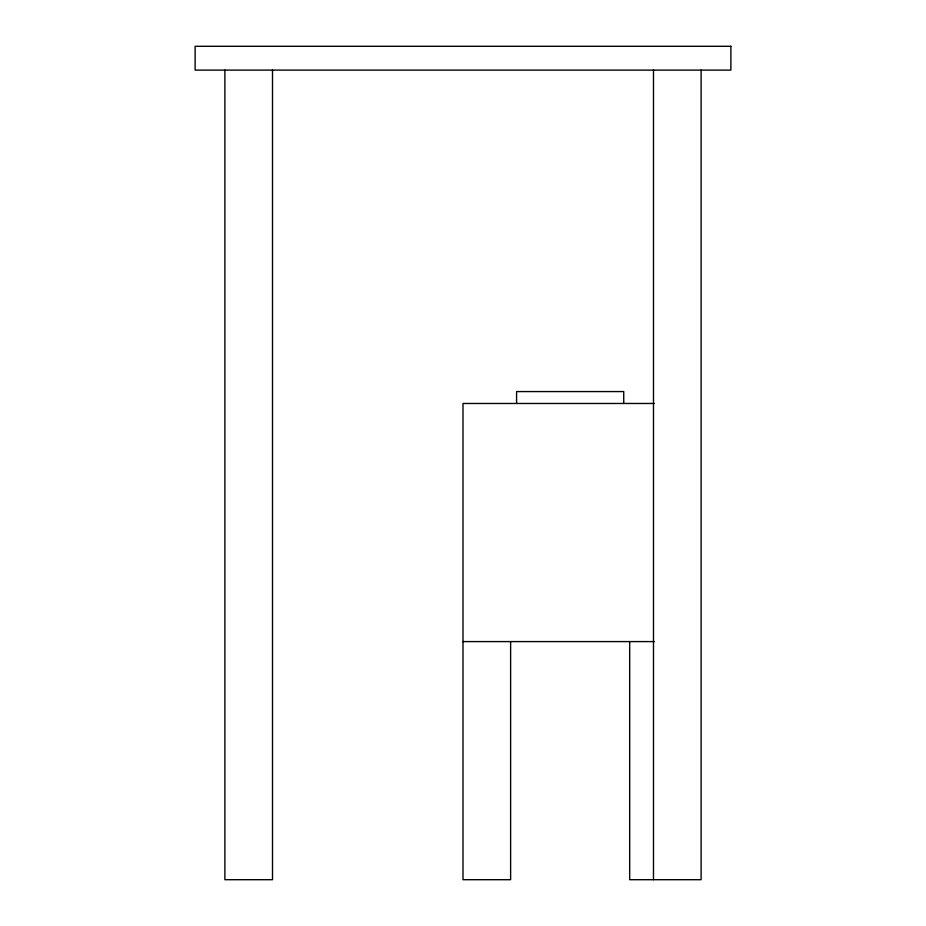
<?xml version="1.0" encoding="UTF-8"?>
<svg xmlns="http://www.w3.org/2000/svg" width="926" height="926" viewBox="0 0 926 926"><rect width="100%" height="100%" fill="white"/><g stroke="black" fill="none" stroke-linecap="round" stroke-linejoin="round"><path stroke-width="1.39" d="M654.288 403.47L463 403.47L463 879.7L510.62 879.7L510.62 641.591M463 641.591L654.288 641.591M701.109 70.11L701.109 879.7L629.68 879.7L629.68 641.591M653.49 70.11L653.49 879.7M623.73 403.47L623.73 391.571L516.581 391.571L516.581 403.47M272.51 70.11L272.51 879.7L224.891 879.7L224.891 70.11M730.88 46.3L195.12 46.3L195.12 70.11L730.88 70.11L730.88 46.3"/></g></svg>
